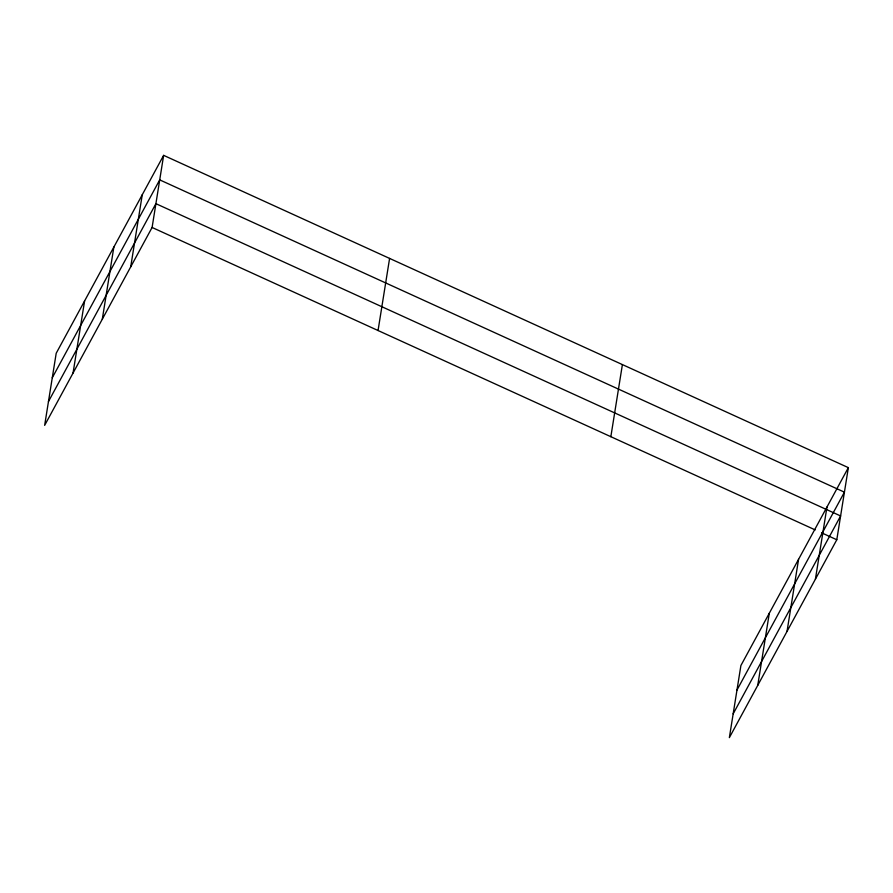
<?xml version="1.0" encoding="UTF-8"?>
<svg xmlns="http://www.w3.org/2000/svg" width="893" height="893" viewBox="0 0 893 893"><rect width="100%" height="100%" fill="white"/><g stroke="black" fill="none" stroke-linecap="round" stroke-linejoin="round"><path stroke-width="1.34" d="M73.047 373.051L84.601 300.941M102.315 319.158L113.858 247.048M130.713 266.851L142.255 194.741M163.642 155.36L56.203 353.248L44.65 425.358L152.1 227.469L163.642 155.36L848.35 467.642L836.797 539.752L729.358 737.64L740.9 665.531L848.35 467.642M378.052 330.522L389.594 258.412M610.845 436.699L622.399 364.59M757.755 685.333L769.308 613.223M787.023 631.44L798.565 559.331M815.421 579.133L826.963 507.023M52.274 377.761L159.713 179.873L844.421 492.166L736.982 690.055M48.456 401.56L155.907 203.671L840.614 515.953L733.164 713.842M152.1 227.469L815.22 529.906M821.571 532.808L836.797 539.752"/></g></svg>
